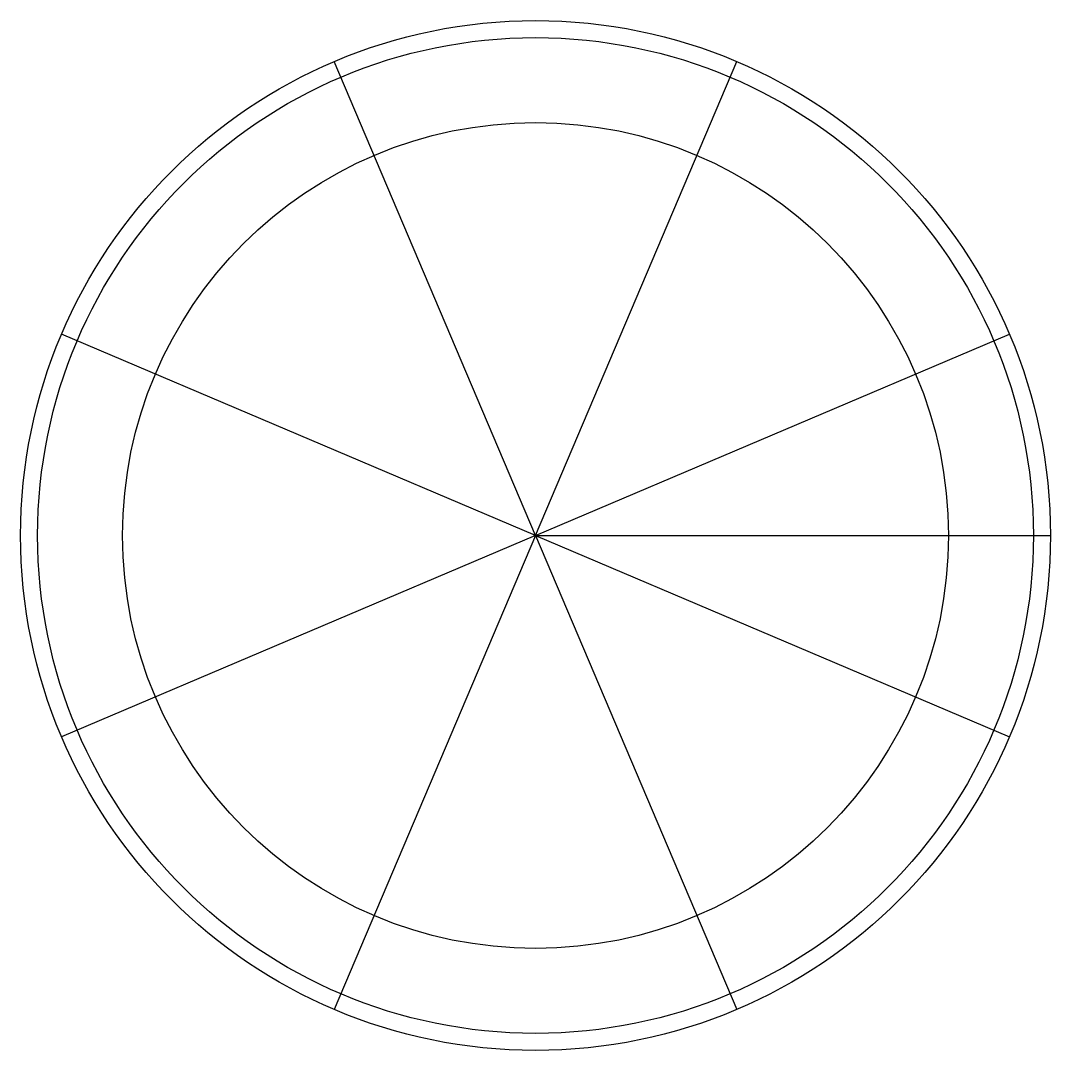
# Model space of a CAD drawing. Header units: millimetres. Extents: x -106 to 106, y -106 to 106.
import ezdxf

# ---------------------------------------------------------------- set-up
doc = ezdxf.new("R2010")
doc.units = ezdxf.units.MM
doc.header["$MEASUREMENT"] = 0
doc.layers.add('Lid_A_V2 v2_Sketch1', color=7, linetype='Continuous')

msp = doc.modelspace()

# ---------------------------------------------------------------- linework, layer by layer
at = {"layer": 'Lid_A_V2 v2_Sketch1'}
for q in [(-41.42, 97.57, 2), (41.42, 97.57, 2), (-97.57, 41.42, 2), (97.57, 41.42, 2), (-97.57, -41.42, 2), (-41.42, -97.57, 2), (97.57, -41.42, 2), (106, 0, 2), (41.42, -97.57, 2)]:
    msp.add_line((0, 0, 2), q, dxfattribs=at)
for radius in [106, 102.5, 85]:
    msp.add_circle((0, 0, 2), radius, dxfattribs=at)
msp.add_point((0, 0, 2), dxfattribs=at)

doc.saveas('drawing.dxf')
